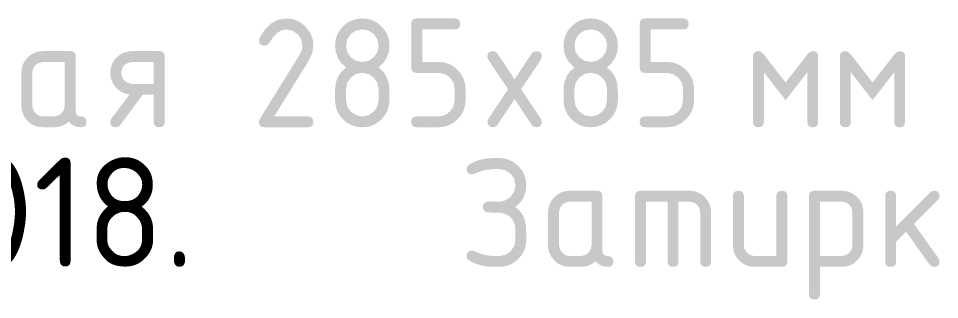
# Model space of a CAD drawing. Header units: millimetres. Extents: x -546 to 1681, y -650 to 1730.
# Drawn here: x 1055.04 to 1080.71, y 349.33 to 357.15 of the extents above; entities that cross this region are included whole.
import ezdxf

# ---------------------------------------------------------------- set-up
doc = ezdxf.new("R2010")
doc.units = ezdxf.units.MM

msp = doc.modelspace()

# ---------------------------------------------------------------- hatches: boundary and pattern name
h = msp.add_hatch(color=7)
h.dxf.hatch_style = 2
h.paths.add_polyline_path([(1062.503, 357.155), (1062.654, 357.141), (1062.794, 357.1), (1062.922, 357.032), (1063.037, 356.935), (1063.134, 356.818), (1063.204, 356.689), (1063.247, 356.549), (1063.261, 356.397), (1063.226, 356.18), (1063.121, 355.961), (1062.169, 354.428), (1063.108, 354.428), (1063.175, 354.419), (1063.223, 354.39), (1063.252, 354.343), (1063.261, 354.276), (1063.252, 354.21), (1063.223, 354.164), (1063.175, 354.137), (1063.108, 354.128), (1061.898, 354.128), (1061.831, 354.137), (1061.783, 354.164), (1061.755, 354.21), (1061.745, 354.276), (1061.771, 354.365), (1062.88, 356.147), (1062.937, 356.27), (1062.956, 356.397), (1062.924, 356.572), (1062.825, 356.719), (1062.678, 356.817), (1062.503, 356.85), (1062.376, 356.826), (1062.255, 356.755), (1062.14, 356.636), (1062.029, 356.469), (1061.975, 356.415), (1061.898, 356.397), (1061.831, 356.406), (1061.783, 356.435), (1061.755, 356.483), (1061.745, 356.549), (1061.758, 356.608), (1061.911, 356.847), (1062.086, 357.018), (1062.283, 357.12)])
h = msp.add_hatch(color=7)
h.paths.add_polyline_path([(1064.625, 354.428), (1064.8, 354.463), (1064.947, 354.564), (1065.046, 354.709), (1065.078, 354.886), (1065.078, 355.186), (1065.046, 355.361), (1064.947, 355.508), (1064.8, 355.609), (1064.625, 355.643), (1064.45, 355.609), (1064.303, 355.508), (1064.204, 355.363), (1064.172, 355.186), (1064.172, 354.886), (1064.204, 354.709), (1064.303, 354.564), (1064.45, 354.463)])
h.paths.add_polyline_path([(1064.625, 354.128), (1064.472, 354.141), (1064.332, 354.182), (1064.204, 354.251), (1064.087, 354.348), (1063.99, 354.465), (1063.922, 354.592), (1063.881, 354.731), (1063.867, 354.881), (1063.867, 355.186), (1063.886, 355.365), (1063.943, 355.525), (1064.039, 355.668), (1064.172, 355.791), (1064.039, 355.915), (1063.943, 356.058), (1063.886, 356.218), (1063.867, 356.397), (1063.881, 356.549), (1063.922, 356.689), (1063.99, 356.818), (1064.087, 356.935), (1064.204, 357.032), (1064.332, 357.1), (1064.472, 357.141), (1064.625, 357.155), (1064.775, 357.141), (1064.915, 357.1), (1065.044, 357.032), (1065.158, 356.935), (1065.256, 356.818), (1065.326, 356.689), (1065.368, 356.549), (1065.383, 356.397), (1065.364, 356.218), (1065.306, 356.058), (1065.211, 355.915), (1065.078, 355.791), (1065.178, 355.704), (1065.257, 355.608), (1065.315, 355.501), (1065.353, 355.385), (1065.367, 355.308), (1065.376, 355.198), (1065.381, 355.056), (1065.383, 354.881), (1065.368, 354.731), (1065.326, 354.592), (1065.256, 354.465), (1065.158, 354.348), (1065.044, 354.251), (1064.915, 354.182), (1064.775, 354.141)])
h.paths.add_polyline_path([(1064.625, 355.944), (1064.8, 355.976), (1064.947, 356.075), (1065.046, 356.222), (1065.078, 356.397), (1065.046, 356.572), (1064.947, 356.719), (1064.8, 356.817), (1064.625, 356.85), (1064.45, 356.817), (1064.303, 356.719), (1064.204, 356.572), (1064.172, 356.397), (1064.204, 356.222), (1064.303, 356.075), (1064.45, 355.976)])
h = msp.add_hatch(color=7)
h.dxf.hatch_style = 2
h.paths.add_polyline_path([(1065.989, 355.791), (1065.989, 357.002), (1065.998, 357.069), (1066.027, 357.117), (1066.074, 357.145), (1066.141, 357.155), (1067.2, 357.155), (1067.266, 357.145), (1067.314, 357.117), (1067.342, 357.069), (1067.352, 357.002), (1067.342, 356.936), (1067.314, 356.888), (1067.266, 356.859), (1067.2, 356.85), (1066.293, 356.85), (1066.293, 355.944), (1066.747, 355.944), (1066.897, 355.931), (1067.037, 355.889), (1067.165, 355.821), (1067.28, 355.724), (1067.377, 355.605), (1067.448, 355.476), (1067.49, 355.336), (1067.504, 355.186), (1067.504, 354.886), (1067.49, 354.733), (1067.448, 354.593), (1067.377, 354.465), (1067.28, 354.348), (1067.163, 354.251), (1067.035, 354.182), (1066.896, 354.141), (1066.747, 354.128), (1066.141, 354.128), (1066.074, 354.137), (1066.027, 354.164), (1065.998, 354.21), (1065.989, 354.276), (1065.998, 354.343), (1066.027, 354.39), (1066.074, 354.419), (1066.141, 354.428), (1066.747, 354.428), (1066.922, 354.463), (1067.068, 354.564), (1067.167, 354.709), (1067.2, 354.886), (1067.2, 355.186), (1067.167, 355.361), (1067.068, 355.508), (1066.922, 355.607), (1066.747, 355.639), (1066.141, 355.639), (1066.074, 355.649), (1066.027, 355.677), (1065.998, 355.725)])
h = msp.add_hatch(color=7)
h.paths.add_polyline_path([(1070.99, 354.428), (1071.165, 354.463), (1071.312, 354.564), (1071.411, 354.709), (1071.443, 354.886), (1071.443, 355.186), (1071.411, 355.361), (1071.312, 355.508), (1071.165, 355.609), (1070.99, 355.643), (1070.815, 355.609), (1070.668, 355.508), (1070.569, 355.363), (1070.537, 355.186), (1070.537, 354.886), (1070.569, 354.709), (1070.668, 354.564), (1070.815, 354.463)])
h.paths.add_polyline_path([(1070.99, 354.128), (1070.837, 354.141), (1070.697, 354.182), (1070.569, 354.251), (1070.452, 354.348), (1070.355, 354.465), (1070.287, 354.592), (1070.245, 354.731), (1070.232, 354.881), (1070.232, 355.186), (1070.251, 355.365), (1070.308, 355.525), (1070.403, 355.668), (1070.537, 355.791), (1070.403, 355.915), (1070.308, 356.058), (1070.251, 356.218), (1070.232, 356.397), (1070.245, 356.549), (1070.287, 356.689), (1070.355, 356.818), (1070.452, 356.935), (1070.569, 357.032), (1070.697, 357.1), (1070.837, 357.141), (1070.99, 357.155), (1071.14, 357.141), (1071.28, 357.1), (1071.408, 357.032), (1071.523, 356.935), (1071.621, 356.818), (1071.691, 356.689), (1071.733, 356.549), (1071.748, 356.397), (1071.729, 356.218), (1071.671, 356.058), (1071.576, 355.915), (1071.443, 355.791), (1071.543, 355.704), (1071.622, 355.608), (1071.68, 355.501), (1071.718, 355.385), (1071.731, 355.308), (1071.741, 355.198), (1071.746, 355.056), (1071.748, 354.881), (1071.733, 354.731), (1071.691, 354.592), (1071.621, 354.465), (1071.523, 354.348), (1071.408, 354.251), (1071.28, 354.182), (1071.14, 354.141)])
h.paths.add_polyline_path([(1070.99, 355.944), (1071.165, 355.976), (1071.312, 356.075), (1071.411, 356.222), (1071.443, 356.397), (1071.411, 356.572), (1071.312, 356.719), (1071.165, 356.817), (1070.99, 356.85), (1070.815, 356.817), (1070.668, 356.719), (1070.569, 356.572), (1070.537, 356.397), (1070.569, 356.222), (1070.668, 356.075), (1070.815, 355.976)])
h = msp.add_hatch(color=7)
h.dxf.hatch_style = 2
h.paths.add_polyline_path([(1072.354, 355.791), (1072.354, 357.002), (1072.363, 357.069), (1072.392, 357.117), (1072.439, 357.145), (1072.506, 357.155), (1073.565, 357.155), (1073.631, 357.145), (1073.679, 357.117), (1073.707, 357.069), (1073.717, 357.002), (1073.707, 356.936), (1073.679, 356.888), (1073.631, 356.859), (1073.565, 356.85), (1072.658, 356.85), (1072.658, 355.944), (1073.111, 355.944), (1073.262, 355.931), (1073.402, 355.889), (1073.53, 355.821), (1073.645, 355.724), (1073.742, 355.605), (1073.813, 355.476), (1073.855, 355.336), (1073.869, 355.186), (1073.869, 354.886), (1073.855, 354.733), (1073.813, 354.593), (1073.742, 354.465), (1073.645, 354.348), (1073.528, 354.251), (1073.4, 354.182), (1073.261, 354.141), (1073.111, 354.128), (1072.506, 354.128), (1072.439, 354.137), (1072.392, 354.164), (1072.363, 354.21), (1072.354, 354.276), (1072.363, 354.343), (1072.392, 354.39), (1072.439, 354.419), (1072.506, 354.428), (1073.111, 354.428), (1073.286, 354.463), (1073.433, 354.564), (1073.532, 354.709), (1073.565, 354.886), (1073.565, 355.186), (1073.532, 355.361), (1073.433, 355.508), (1073.286, 355.607), (1073.111, 355.639), (1072.506, 355.639), (1072.439, 355.649), (1072.392, 355.677), (1072.363, 355.725)])
h = msp.add_hatch(color=7)
h.paths.add_polyline_path([(1056.335, 355.94), (1055.73, 355.94), (1055.612, 355.918), (1055.514, 355.855), (1055.45, 355.757), (1055.429, 355.639), (1055.429, 354.733), (1055.451, 354.617), (1055.518, 354.518), (1055.616, 354.451), (1055.73, 354.428), (1056.034, 354.428), (1056.149, 354.451), (1056.246, 354.518), (1056.313, 354.616), (1056.335, 354.733)])
h.paths.add_polyline_path([(1056.94, 354.276), (1056.931, 354.21), (1056.903, 354.164), (1056.856, 354.137), (1056.792, 354.128), (1056.689, 354.137), (1056.598, 354.166), (1056.516, 354.215), (1056.445, 354.284), (1056.355, 354.215), (1056.257, 354.166), (1056.15, 354.137), (1056.034, 354.128), (1055.73, 354.128), (1055.607, 354.138), (1055.495, 354.17), (1055.393, 354.224), (1055.302, 354.301), (1055.224, 354.395), (1055.168, 354.497), (1055.135, 354.609), (1055.124, 354.733), (1055.124, 355.639), (1055.135, 355.761), (1055.168, 355.874), (1055.224, 355.977), (1055.302, 356.071), (1055.393, 356.146), (1055.495, 356.201), (1055.607, 356.233), (1055.73, 356.245), (1056.487, 356.245), (1056.554, 356.235), (1056.602, 356.207), (1056.63, 356.161), (1056.64, 356.096), (1056.64, 354.581), (1056.649, 354.514), (1056.678, 354.466), (1056.725, 354.438), (1056.792, 354.428), (1056.856, 354.419), (1056.903, 354.39), (1056.931, 354.343)])
h = msp.add_hatch(color=7)
h.paths.add_polyline_path([(1058.14, 355.038), (1058.03, 355.062), (1057.929, 355.103), (1057.837, 355.161), (1057.755, 355.237), (1057.688, 355.326), (1057.641, 355.422), (1057.612, 355.527), (1057.602, 355.639), (1057.614, 355.761), (1057.647, 355.874), (1057.703, 355.977), (1057.781, 356.071), (1057.872, 356.146), (1057.974, 356.201), (1058.086, 356.233), (1058.208, 356.245), (1058.966, 356.245), (1059.033, 356.235), (1059.08, 356.207), (1059.109, 356.161), (1059.118, 356.096), (1059.118, 354.276), (1059.109, 354.21), (1059.08, 354.164), (1059.033, 354.137), (1058.966, 354.128), (1058.899, 354.137), (1058.852, 354.164), (1058.823, 354.21), (1058.813, 354.276), (1058.813, 355.034), (1058.509, 355.034), (1057.878, 354.187), (1057.823, 354.142), (1057.755, 354.128), (1057.688, 354.137), (1057.641, 354.164), (1057.612, 354.21), (1057.602, 354.276), (1057.632, 354.369)])
h.paths.add_polyline_path([(1057.907, 355.639), (1057.93, 355.523), (1057.997, 355.423), (1058.094, 355.357), (1058.208, 355.334), (1058.813, 355.334), (1058.813, 355.94), (1058.208, 355.94), (1058.091, 355.918), (1057.992, 355.855), (1057.929, 355.757)])
h = msp.add_hatch(color=7)
h.dxf.hatch_style = 2
h.paths.add_polyline_path([(1069.05, 355.186), (1069.601, 354.36), (1069.626, 354.276), (1069.617, 354.21), (1069.588, 354.164), (1069.54, 354.137), (1069.473, 354.128), (1069.4, 354.144), (1069.347, 354.191), (1068.868, 354.911), (1068.39, 354.191), (1068.336, 354.144), (1068.263, 354.128), (1068.205, 354.138), (1068.157, 354.17), (1068.122, 354.22), (1068.11, 354.276), (1068.136, 354.36), (1068.686, 355.186), (1068.136, 356.008), (1068.11, 356.096), (1068.12, 356.161), (1068.148, 356.207), (1068.196, 356.235), (1068.263, 356.245), (1068.336, 356.229), (1068.39, 356.181), (1068.868, 355.461), (1069.347, 356.181), (1069.4, 356.229), (1069.473, 356.245), (1069.54, 356.236), (1069.588, 356.209), (1069.617, 356.162), (1069.626, 356.096), (1069.601, 356.008)])
h = msp.add_hatch(color=7)
h.dxf.hatch_style = 2
h.paths.add_polyline_path([(1076.419, 354.881), (1075.814, 355.66), (1075.814, 354.276), (1075.805, 354.21), (1075.776, 354.164), (1075.729, 354.137), (1075.662, 354.128), (1075.595, 354.137), (1075.548, 354.164), (1075.519, 354.21), (1075.509, 354.276), (1075.509, 356.096), (1075.519, 356.161), (1075.548, 356.207), (1075.595, 356.235), (1075.662, 356.245), (1075.738, 356.222), (1075.814, 356.151), (1076.419, 355.373), (1077.025, 356.151), (1077.101, 356.222), (1077.177, 356.245), (1077.242, 356.235), (1077.288, 356.207), (1077.316, 356.161), (1077.326, 356.096), (1077.326, 354.276), (1077.316, 354.21), (1077.288, 354.164), (1077.242, 354.137), (1077.177, 354.128), (1077.111, 354.137), (1077.063, 354.164), (1077.035, 354.21), (1077.025, 354.276), (1077.025, 355.66)])
h = msp.add_hatch(color=7)
h.dxf.hatch_style = 2
h.paths.add_polyline_path([(1078.842, 354.881), (1078.237, 355.66), (1078.237, 354.276), (1078.227, 354.21), (1078.199, 354.164), (1078.151, 354.137), (1078.084, 354.128), (1078.018, 354.137), (1077.97, 354.164), (1077.941, 354.21), (1077.932, 354.276), (1077.932, 356.096), (1077.941, 356.161), (1077.97, 356.207), (1078.018, 356.235), (1078.084, 356.245), (1078.161, 356.222), (1078.237, 356.151), (1078.842, 355.373), (1079.448, 356.151), (1079.524, 356.222), (1079.6, 356.245), (1079.664, 356.235), (1079.71, 356.207), (1079.739, 356.161), (1079.748, 356.096), (1079.748, 354.276), (1079.739, 354.21), (1079.71, 354.164), (1079.664, 354.137), (1079.6, 354.128), (1079.533, 354.137), (1079.486, 354.164), (1079.457, 354.21), (1079.448, 354.276), (1079.448, 355.66)])
h = msp.add_hatch(color=7)
h.dxf.hatch_style = 2
h.paths.add_polyline_path([(1068.285, 352.966), (1068.018, 352.933), (1067.748, 352.834), (1067.68, 352.814), (1067.622, 352.826), (1067.574, 352.86), (1067.54, 352.911), (1067.527, 352.966), (1067.55, 353.043), (1067.617, 353.101), (1067.768, 353.176), (1067.93, 353.229), (1068.103, 353.26), (1068.285, 353.27), (1068.437, 353.27), (1068.588, 353.257), (1068.726, 353.216), (1068.854, 353.147), (1068.971, 353.051), (1069.069, 352.934), (1069.139, 352.805), (1069.181, 352.665), (1069.195, 352.513), (1069.176, 352.334), (1069.119, 352.174), (1069.024, 352.031), (1068.89, 351.907), (1068.989, 351.82), (1069.068, 351.723), (1069.127, 351.617), (1069.166, 351.501), (1069.177, 351.424), (1069.187, 351.314), (1069.193, 351.172), (1069.195, 350.997), (1069.181, 350.847), (1069.139, 350.708), (1069.069, 350.58), (1068.971, 350.464), (1068.854, 350.367), (1068.726, 350.298), (1068.588, 350.257), (1068.437, 350.244), (1068.285, 350.244), (1068.105, 350.254), (1067.934, 350.285), (1067.771, 350.337), (1067.617, 350.409), (1067.55, 350.469), (1067.527, 350.544), (1067.54, 350.604), (1067.574, 350.654), (1067.622, 350.687), (1067.68, 350.697), (1067.748, 350.68), (1067.923, 350.607), (1068.082, 350.566), (1068.228, 350.55), (1068.437, 350.544), (1068.613, 350.578), (1068.759, 350.675), (1068.858, 350.822), (1068.89, 350.997), (1068.89, 351.302), (1068.875, 351.419), (1068.831, 351.526), (1068.753, 351.627), (1068.651, 351.698), (1068.526, 351.741), (1068.378, 351.755), (1068.285, 351.755), (1068.2, 351.755), (1068.093, 351.765), (1068.027, 351.798), (1067.993, 351.848), (1067.98, 351.907), (1067.993, 351.967), (1068.027, 352.018), (1068.09, 352.052), (1068.192, 352.064), (1068.281, 352.06), (1068.383, 352.056), (1068.496, 352.064), (1068.596, 352.09), (1068.682, 352.133), (1068.755, 352.191), (1068.856, 352.339), (1068.89, 352.513), (1068.858, 352.688), (1068.759, 352.834), (1068.611, 352.933), (1068.437, 352.966)])
h = msp.add_hatch(color=7)
h.paths.add_polyline_path([(1071.012, 352.056), (1070.407, 352.056), (1070.289, 352.034), (1070.191, 351.971), (1070.128, 351.872), (1070.106, 351.755), (1070.106, 350.849), (1070.128, 350.733), (1070.195, 350.633), (1070.293, 350.567), (1070.407, 350.544), (1070.711, 350.544), (1070.827, 350.567), (1070.923, 350.633), (1070.99, 350.732), (1071.012, 350.849)])
h.paths.add_polyline_path([(1071.618, 350.392), (1071.608, 350.326), (1071.58, 350.28), (1071.534, 350.253), (1071.469, 350.244), (1071.367, 350.253), (1071.275, 350.282), (1071.194, 350.331), (1071.122, 350.4), (1071.032, 350.331), (1070.934, 350.282), (1070.827, 350.253), (1070.711, 350.244), (1070.407, 350.244), (1070.285, 350.254), (1070.172, 350.286), (1070.07, 350.34), (1069.979, 350.417), (1069.902, 350.51), (1069.846, 350.613), (1069.812, 350.725), (1069.801, 350.849), (1069.801, 351.755), (1069.812, 351.877), (1069.846, 351.99), (1069.902, 352.093), (1069.979, 352.187), (1070.07, 352.262), (1070.172, 352.316), (1070.285, 352.349), (1070.407, 352.36), (1071.164, 352.36), (1071.231, 352.351), (1071.279, 352.323), (1071.308, 352.276), (1071.317, 352.212), (1071.317, 350.697), (1071.327, 350.63), (1071.355, 350.582), (1071.403, 350.554), (1071.469, 350.544), (1071.534, 350.535), (1071.58, 350.506), (1071.608, 350.459)])
h = msp.add_hatch(color=7)
h.dxf.hatch_style = 2
h.paths.add_polyline_path([(1072.376, 352.36), (1073.739, 352.36), (1073.861, 352.349), (1073.972, 352.316), (1074.074, 352.262), (1074.167, 352.187), (1074.244, 352.093), (1074.3, 351.99), (1074.334, 351.877), (1074.345, 351.755), (1074.345, 350.392), (1074.335, 350.326), (1074.307, 350.28), (1074.259, 350.253), (1074.192, 350.244), (1074.125, 350.253), (1074.078, 350.28), (1074.049, 350.326), (1074.04, 350.392), (1074.04, 351.755), (1074.018, 351.872), (1073.955, 351.971), (1073.857, 352.036), (1073.739, 352.056), (1073.435, 352.056), (1073.435, 350.392), (1073.425, 350.326), (1073.397, 350.28), (1073.349, 350.253), (1073.282, 350.244), (1073.218, 350.253), (1073.171, 350.28), (1073.143, 350.326), (1073.134, 350.392), (1073.134, 352.056), (1072.528, 352.056), (1072.528, 350.392), (1072.519, 350.326), (1072.49, 350.28), (1072.443, 350.253), (1072.376, 350.244), (1072.309, 350.253), (1072.262, 350.28), (1072.233, 350.326), (1072.224, 350.392), (1072.224, 352.212), (1072.233, 352.276), (1072.262, 352.323), (1072.309, 352.351)])
h = msp.add_hatch(color=7)
h.dxf.hatch_style = 2
h.paths.add_polyline_path([(1076.467, 352.212), (1076.467, 350.392), (1076.457, 350.326), (1076.429, 350.28), (1076.381, 350.253), (1076.314, 350.244), (1075.557, 350.244), (1075.434, 350.254), (1075.322, 350.286), (1075.22, 350.34), (1075.129, 350.417), (1075.051, 350.51), (1074.995, 350.613), (1074.962, 350.725), (1074.951, 350.849), (1074.951, 352.212), (1074.96, 352.276), (1074.989, 352.323), (1075.037, 352.351), (1075.103, 352.36), (1075.17, 352.351), (1075.218, 352.323), (1075.246, 352.276), (1075.256, 352.212), (1075.256, 350.849), (1075.278, 350.733), (1075.345, 350.633), (1075.443, 350.567), (1075.557, 350.544), (1076.162, 350.544), (1076.162, 352.212), (1076.171, 352.276), (1076.2, 352.323), (1076.247, 352.351), (1076.314, 352.36), (1076.381, 352.351), (1076.429, 352.323), (1076.457, 352.276)])
h = msp.add_hatch(color=7)
h.paths.add_polyline_path([(1077.072, 352.212), (1077.082, 352.276), (1077.11, 352.323), (1077.158, 352.351), (1077.225, 352.36), (1077.982, 352.36), (1078.105, 352.349), (1078.217, 352.316), (1078.319, 352.262), (1078.41, 352.187), (1078.488, 352.093), (1078.544, 351.99), (1078.577, 351.877), (1078.588, 351.755), (1078.588, 350.849), (1078.577, 350.727), (1078.544, 350.614), (1078.488, 350.511), (1078.41, 350.417), (1078.319, 350.34), (1078.217, 350.286), (1078.105, 350.254), (1077.982, 350.244), (1077.377, 350.244), (1077.377, 349.482), (1077.368, 349.418), (1077.339, 349.371), (1077.292, 349.343), (1077.225, 349.334), (1077.158, 349.343), (1077.11, 349.371), (1077.082, 349.418), (1077.072, 349.482)])
h.paths.add_polyline_path([(1077.377, 352.056), (1077.377, 350.544), (1077.982, 350.544), (1078.098, 350.567), (1078.194, 350.633), (1078.261, 350.732), (1078.283, 350.849), (1078.283, 351.755), (1078.262, 351.872), (1078.199, 351.971), (1078.1, 352.036), (1077.982, 352.056)])
h = msp.add_hatch(color=7)
h.dxf.hatch_style = 2
h.paths.add_polyline_path([(1079.499, 351.365), (1080.451, 352.318), (1080.498, 352.35), (1080.557, 352.36), (1080.624, 352.351), (1080.672, 352.323), (1080.7, 352.276), (1080.71, 352.212), (1080.698, 352.154), (1080.663, 352.106), (1079.998, 351.438), (1080.68, 350.481), (1080.71, 350.392), (1080.7, 350.326), (1080.672, 350.28), (1080.624, 350.253), (1080.557, 350.244), (1080.484, 350.26), (1080.43, 350.307), (1079.778, 351.222), (1079.499, 350.938), (1079.499, 350.392), (1079.489, 350.326), (1079.461, 350.28), (1079.413, 350.253), (1079.347, 350.244), (1079.28, 350.253), (1079.232, 350.28), (1079.203, 350.326), (1079.194, 350.392), (1079.194, 352.212), (1079.203, 352.276), (1079.232, 352.323), (1079.28, 352.351), (1079.347, 352.36), (1079.413, 352.351), (1079.461, 352.323), (1079.489, 352.276), (1079.499, 352.212)])

# ---------------------------------------------------------------- texts
at = {"color": 7, "insert": (1042.401, 353.284), "char_height": 3.04029, "attachment_point": 1}
msp.add_mtext('{\\fGOSTCommon|b0|i0|c0|p0;RAL 901\\fGOSTCommon|b0|i0|c204|p0;8\\fGOSTCommon|b0|i0|c0|p0;. }', dxfattribs=at)

doc.saveas('drawing.dxf')
